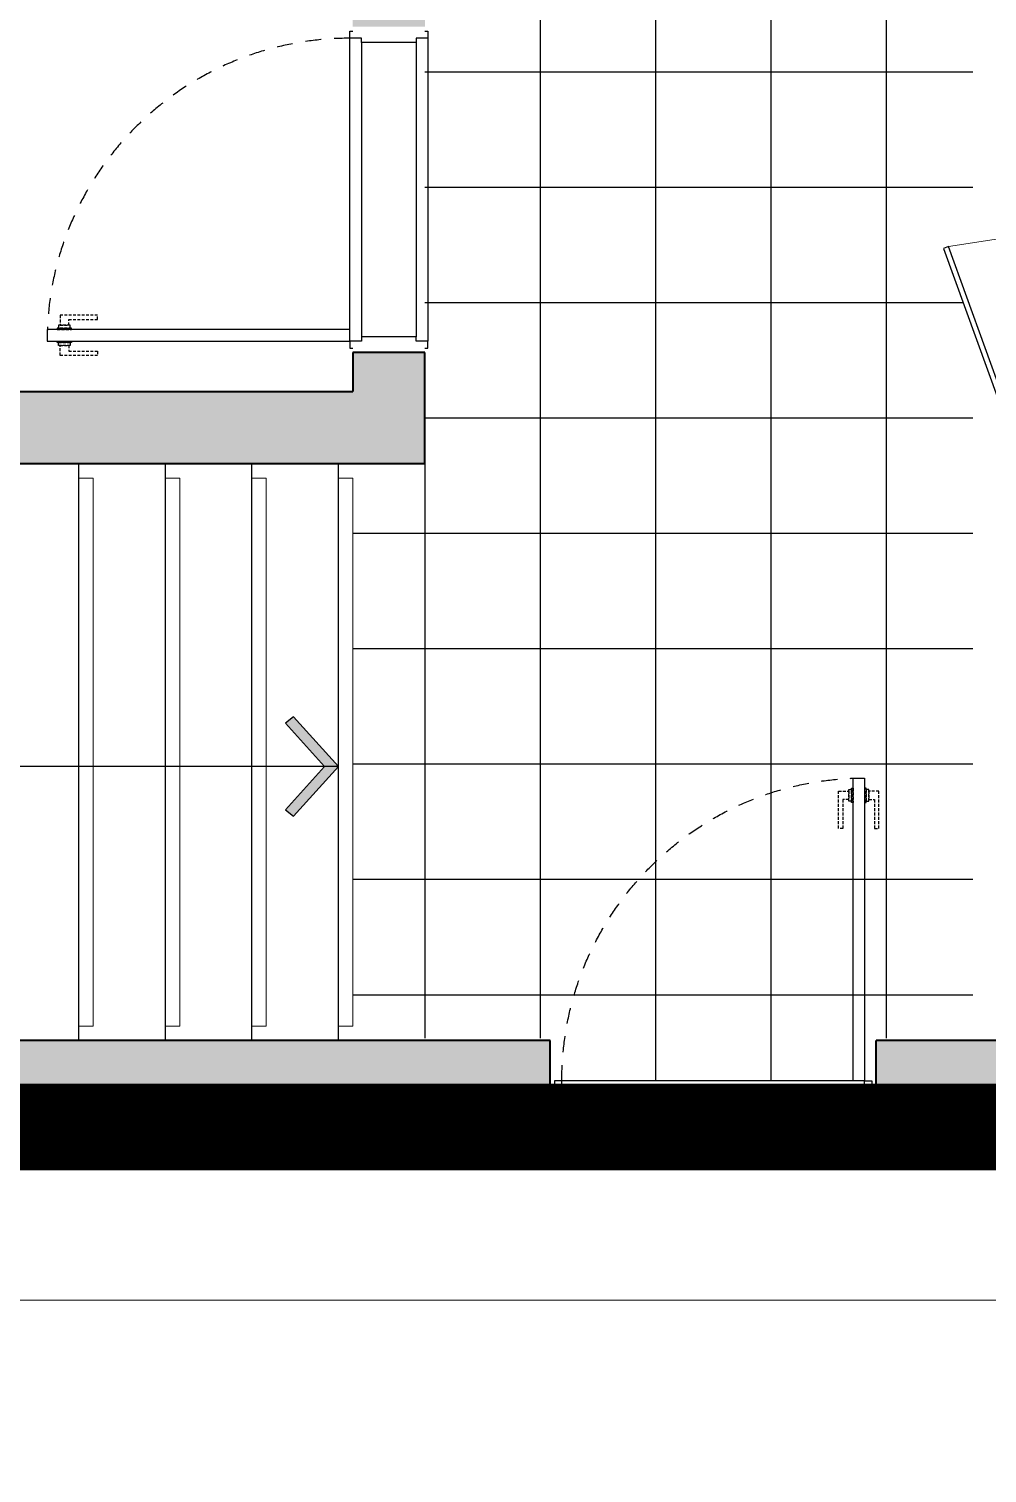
# Model space of a CAD drawing. Header units: millimetres. Extents: x 3546612 to 5615882, y 547008 to 3162891.
# Drawn here: x 5380402 to 5383725, y 2415768 to 2420775 of the extents above; entities that cross this region are included whole.
import ezdxf

# ---------------------------------------------------------------- set-up
doc = ezdxf.new("R2010")
doc.units = ezdxf.units.MM
doc.linetypes.add('XR-평면도$0$DASHEDX2', pattern=[1.5, 1, -0.5])
doc.linetypes.add('XR-평면도$0$HID', pattern=[2, 1.1, -0.9])
for name, color, linetype in [('HEB-Angle joint', 1, 'Continuous'), ('HEB-Area(PC Topping)', 3, 'Continuous'), ('XR-평면도$0$A-CONC-SOLD', 9, 'Continuous'), ('XR-평면도$0$A-ELEV-PATT', 9, 'Continuous')]:
    doc.layers.add(name, color=color, linetype=linetype)
for name, color, linetype, lineweight in [('XR-평면도$0$A-CNTL', 9, 'Continuous', 15), ('XR-평면도$0$A-CONC-LIN1', 9, 'Continuous', 40), ('XR-평면도$0$A-DWXM-DOOR', 9, 'Continuous', 25), ('XR-평면도$0$A-DWXM-ELEV', 9, 'Continuous', 18), ('XR-평면도$0$A-ELEV-LIN3', 9, 'Continuous', 18), ('XR-평면도$0$A-SSXM-STAIR', 9, 'Continuous', 25), ('XR-평면도$0$A-XXXX-HATC', 9, 'Continuous', 18), ('XR-평면도$0$A-XXXX-SYMB', 9, 'Continuous', 25)]:
    doc.layers.add(name, color=color, linetype=linetype, lineweight=lineweight)

# ---------------------------------------------------------------- blocks, each defined once
blk = doc.blocks.new('XR-평면도$0$중심선(210216)')
at = {"layer": 'XR-평면도$0$A-CNTL', "ltscale": 300}
blk.add_lwpolyline([(-10000, 77000), (186000, 77000)], dxfattribs=at)
blk = doc.blocks.new('XR-평면도$0$도어250(1100)')
at = {"layer": 'XR-평면도$0$A-DWXM-DOOR', "color": 9, "linetype": 'XR-평면도$0$DASHEDX2', "ltscale": 10}
for points in [[(-25, 1005), (10, 1005), (10, 975), (-10, 975), (-10, 875), (-25, 875)], [(20, 1010), (20, 970), (10, 970), (10, 1010)], [(20, 965), (20, 1015), (25, 1015), (25, 965)], [(70, 965), (70, 1015), (65, 1015), (65, 965)], [(70, 1010), (70, 970), (80, 970), (80, 1010)], [(115, 1005), (80, 1005), (80, 975), (100, 975), (100, 875), (115, 875)]]:
    blk.add_lwpolyline(points, close=True, dxfattribs=at)
at = {"layer": 'XR-평면도$0$A-DWXM-DOOR'}
blk.add_lwpolyline([(65, 0), (65, 1050), (25, 1050), (25, 0)], close=True, dxfattribs=at)
at = {"layer": 'XR-평면도$0$A-DWXM-DOOR', "color": 0}
for points in [[(0, -260), (0, -270), (25, -270), (25, -230), (40, -230), (40, -40), (25, -40), (25, 0), (0, 0), (0, -10)], [(1100, -260), (1100, -270), (1075, -270), (1075, -230), (1060, -230), (1060, -40), (1075, -40), (1075, 0), (1100, 0), (1100, -10)]]:
    blk.add_lwpolyline(points, dxfattribs=at)
at = {"layer": 'XR-평면도$0$A-DWXM-DOOR', "color": 9}
for points in [[(25, 0), (1075, 0)], [(1060, -40), (40, -40)], [(1060, -230), (40, -230)], [(1075, -270), (25, -270)]]:
    blk.add_lwpolyline(points, dxfattribs=at)
at = {"layer": 'XR-평면도$0$A-DWXM-DOOR', "color": 1, "linetype": 'XR-평면도$0$HID', "ltscale": 50}
blk.add_arc((25, 0), 1050, 0, 90, dxfattribs=at)
blk = doc.blocks.new('XR-평면도$0$ARROW')
blk.add_lwpolyline([(-0.002, 0.87), (0.738, 0), (-0.002, -0.87), (0.15, -1), (1, 0), (0.15, 1)], close=True)
for points in [[(-0.002, 0.87), (0.15, 1), (0.738, 0), (1, 0)], [(0.738, 0), (1, 0), (-0.002, -0.87), (0.15, -1)]]:
    blk.add_solid(points)
blk = doc.blocks.new('XR-평면도$0$점검용도어250(210707)')
at = {"layer": 'XR-평면도$0$A-DWXM-DOOR'}
blk.add_lwpolyline([(-273.7, 252.6), (252.6, 444.1), (246.2, 461.5), (-280, 270)], close=True, dxfattribs=at)
for points in [[(-300, 270), (-280, 270), (-280, 251.5), (-265, 251.5), (-265, 0), (-300, 0), (-300, 270)], [(300, 270), (280, 270), (280, 251.5), (265, 251.5), (265, 0), (300, 0), (300, 270)]]:
    blk.add_lwpolyline(points, dxfattribs=at)
at = {"layer": 'XR-평면도$0$A-DWXM-ELEV'}
for p, q in [((252.6, 444.1), (280, 270)), ((280, 270), (-280, 270)), ((-265, 251.5), (265, 251.5)), ((-265, 0), (265, 0))]:
    blk.add_line(p, q, dxfattribs=at)
blk = doc.blocks.new('XR-평면도$0$CORE_02_05_B2 3F에서8F (230330)')
at = {"layer": 'XR-평면도$0$A-CONC-SOLD'}
h = blk.add_hatch(dxfattribs=at)
h.set_pattern_fill('CONC', color=256, scale=100)
h.set_pattern_definition([(45, (-237243, -745220.6), (-2121.32, 2121.32), []), (45, (-237243, -745145.6), (-2121.32, 2121.32), []), (45, (-237243, -745070.6), (-2121.32, 2121.32), [])])
h.paths.add_polyline_path([(9500, 12000), (9500, 11800), (9900, 11800), (9900, 12400), (5800, 12400), (5800, 12000)], flags=17)
h.paths.add_polyline_path([(2250, 3450), (2250, 6825), (1900, 6825), (1900, 6575), (2000, 6575), (2000, 3450), (400, 3450), (400, 6575), (1285, 6575), (1285, 6825), (400, 6825), (400, 8250), (775, 8250), (775, 8500), (400, 8500), (400, 12000), (1900, 12000), (1900, 8500), (1375, 8500), (1375, 8250), (4250, 8250), (4250, 9200), (4000, 9200), (4000, 8500), (2150, 8500), (2150, 12000), (4000, 12000), (4000, 9800), (4250, 9800), (4250, 12000), (4700, 12000), (4700, 12400), (0, 12400), (0, 0), (9900, 0), (9900, 10685), (9500, 10685), (9500, 10000), (6250, 10000), (6250, 9600), (6500, 9600), (6500, 9750), (9500, 9750), (9500, 7250), (7700, 7250), (7700, 7000), (9500, 7000), (9500, 400), (6500, 400), (6500, 7000), (6600, 7000), (6600, 7250), (6500, 7250), (6500, 8500), (6250, 8500), (6250, 3450), (5800, 3450), (5800, 3200), (6250, 3200), (6250, 400), (3500, 400), (3500, 1400), (3250, 1400), (3250, 400), (400, 400), (400, 3200), (3250, 3200), (3250, 2700), (3500, 2700), (3500, 3200), (4700, 3200), (4700, 3450)])
at = {"layer": 'XR-평면도$0$A-XXXX-HATC'}
h = blk.add_hatch(color=253, dxfattribs=at)
h.dxf.hatch_style = 1
h.paths.add_polyline_path([(0, 12400), (0, 0), (9900, 0), (9900, 10685), (9500, 10685), (9500, 10000), (6250, 10000), (6250, 9615), (6500, 9615), (6500, 9750), (9500, 9750), (9500, 7250), (7715, 7250), (7715, 7000), (9500, 7000), (9500, 400), (6500, 400), (6500, 7000), (6585, 7000), (6585, 7250), (6500, 7250), (6500, 8485), (6250, 8485), (6250, 3450), (5815, 3450), (5815, 3200), (6250, 3200), (6250, 400), (3500, 400), (3500, 1200), (3250, 1200), (3250, 400), (400, 400), (400, 3200), (3250, 3200), (3250, 2500), (3500, 2500), (3500, 3200), (4685, 3200), (4685, 3450), (400, 3450), (400, 6575), (1285, 6575), (1285, 6825), (400, 6825), (400, 8250), (760, 8250), (760, 8500), (400, 8500), (400, 12000), (1900, 12000), (1900, 8500), (1390, 8500), (1390, 8250), (4250, 8250), (4250, 9185), (4000, 9185), (4000, 8500), (2150, 8500), (2150, 12000), (4000, 12000), (4000, 9815), (4250, 9815), (4250, 12000), (4685, 12000), (4685, 12400)])
h.paths.add_polyline_path([(5815, 12400), (5815, 12000), (9500, 12000), (9500, 11815), (9900, 11815), (9900, 12400)])
h.paths.add_polyline_path([(2250, 3450), (2250, 6825), (1915, 6825), (1915, 6575), (2000, 6575), (2000, 3450)])
at = {"layer": 'XR-평면도$0$A-CONC-LIN1'}
for p, q in [((4685, 12400), (4685, 12000)), ((5815, 12400), (5815, 12000)), ((6250, 9615), (6500, 9615))]:
    blk.add_line(p, q, dxfattribs=at)
for points in [[(9900, 10685), (9900, 0), (0, 0), (0, 12400), (4685, 12400)], [(5815, 12400), (9900, 12400), (9900, 11815)], [(4250, 12000), (4685, 12000)], [(5815, 12000), (9500, 12000)], [(9500, 10685), (9500, 10000), (6250, 10000), (6250, 9615)], [(9500, 7250), (9500, 9750), (6500, 9750)], [(6500, 9615), (6500, 9750)]]:
    blk.add_lwpolyline(points, dxfattribs=at)
at = {"layer": 'XR-평면도$0$A-ELEV-LIN3'}
for points in [[(6550, 11950), (6500, 11950), (6500, 10050), (6550, 10050)], [(6850, 11950), (6800, 11950), (6800, 10050), (6850, 10050)], [(7150, 11950), (7100, 11950), (7100, 10050), (7150, 10050)], [(7450, 11950), (7400, 11950), (7400, 10050), (7450, 10050)]]:
    blk.add_lwpolyline(points, dxfattribs=at)
at = {"layer": 'XR-평면도$0$A-SSXM-STAIR'}
for points in [[(6550, 12000), (6550, 10000)], [(6850, 12000), (6850, 10000)], [(7150, 12000), (7150, 10000)], [(7450, 12000), (7450, 10000)]]:
    blk.add_lwpolyline(points, dxfattribs=at)
at = {"layer": 'XR-평면도$0$A-XXXX-SYMB'}
blk.add_lwpolyline([(6550, 11050), (8050, 11050)], dxfattribs=at)
at = {"xscale": -1, "rotation": 180}
blk.add_blockref('XR-평면도$0$도어250(1100)', (4700, 12140), dxfattribs=at)
at = {"rotation": 270}
for name, p in [('XR-평면도$0$점검용도어250(210707)', (3990, 9500)), ('XR-평면도$0$도어250(1100)', (6510, 9600))]:
    blk.add_blockref(name, p, dxfattribs=at)
at = {"layer": 'XR-평면도$0$A-XXXX-SYMB', "xscale": 183.0041772266851, "yscale": 172.3206394866576, "zscale": 183.0041772266851, "rotation": 180}
blk.add_blockref('XR-평면도$0$ARROW', (6733, 11050), dxfattribs=at)

msp = doc.modelspace()

# ---------------------------------------------------------------- linework, layer by layer
at = {"layer": 'HEB-Angle joint', "const_width": 300}
msp.add_lwpolyline([(5360075.1, 2416967.6), (5321925, 2416967.6), (5321975.1, 2397393), (5354577.8, 2397393), (5354577.8, 2380598), (5367617.8, 2380598), (5367617.8, 2397398), (5399575, 2397398), (5399575, 2416967.6), (5362075, 2416967.6), (5362075.1, 2413367.6), (5360075, 2413367.6), (5360075.1, 2416967.6)], dxfattribs=at)
at = {"layer": 'HEB-Area(PC Topping)'}
msp.add_lwpolyline([(5362075.1, 2416367.6), (5378125, 2416367.6), (5378125.1, 2416867.6), (5388025.1, 2416867.6), (5388025.1, 2416367.6), (5415075, 2416367.6), (5415075, 2413367.6), (5417075.1, 2413367.6), (5417075.1, 2416367.6), (5444125, 2416367.6), (5444125, 2416867.6), (5455175.1, 2416867.6), (5455175.1, 2349667.6), (5450175.1, 2349667.6), (5450175.1, 2339367.6), (5450175.1, 2338767.6), (5326975, 2338767.6)], dxfattribs=at)
at = {"layer": 'XR-평면도$0$A-ELEV-PATT'}
for p, q in [((5382575, 2425807.6), (5382575, 2417127.6)), ((5382575, 2425807.6), (5382575, 2417127.6)), ((5382575, 2425807.6), (5382575, 2417127.6)), ((5382975, 2425807.6), (5382975, 2417127.6)), ((5382975, 2425807.6), (5382975, 2417127.6)), ((5382975, 2425807.6), (5382975, 2417127.6)), ((5382175, 2425717.6), (5382175, 2417275.2)), ((5382175, 2425717.6), (5382175, 2417275.2)), ((5382175, 2425717.6), (5382175, 2417275.2)), ((5383375, 2425717.6), (5383375, 2417275.2)), ((5383375, 2425717.6), (5383375, 2417275.2)), ((5383375, 2425717.6), (5383375, 2417275.2)), ((5383675, 2420625.2), (5381775, 2420625.2)), ((5383675, 2420625.2), (5381775, 2420625.2)), ((5383675, 2420625.2), (5381775, 2420625.2)), ((5383675, 2420225.2), (5381775, 2420225.2)), ((5383675, 2420225.2), (5381775, 2420225.2)), ((5383675, 2420225.2), (5381775, 2420225.2)), ((5383642.2, 2419825.2), (5381775, 2419825.2)), ((5383642.2, 2419825.2), (5381775, 2419825.2)), ((5383642.2, 2419825.2), (5381775, 2419825.2)), ((5383675, 2419425.2), (5381775, 2419425.2)), ((5383675, 2419425.2), (5381775, 2419425.2)), ((5383675, 2419425.2), (5381775, 2419425.2)), ((5381775, 2419275.2), (5381775, 2417275.2)), ((5381775, 2419275.2), (5381775, 2417275.2)), ((5381775, 2419275.2), (5381775, 2417275.2)), ((5383675, 2419025.2), (5381525, 2419025.2)), ((5383675, 2419025.2), (5381525, 2419025.2)), ((5383675, 2419025.2), (5381525, 2419025.2)), ((5383675, 2418625.2), (5381525, 2418625.2)), ((5383675, 2418625.2), (5381525, 2418625.2)), ((5383675, 2418625.2), (5381525, 2418625.2)), ((5383675, 2418225.2), (5381525, 2418225.2)), ((5383675, 2418225.2), (5381525, 2418225.2)), ((5383675, 2418225.2), (5381525, 2418225.2)), ((5383675, 2417825.2), (5381525, 2417825.2)), ((5383675, 2417825.2), (5381525, 2417825.2)), ((5383675, 2417825.2), (5381525, 2417825.2)), ((5383675, 2417425.2), (5381525, 2417425.2)), ((5383675, 2417425.2), (5381525, 2417425.2)), ((5383675, 2417425.2), (5381525, 2417425.2))]:
    msp.add_line(p, q, dxfattribs=at)

# ---------------------------------------------------------------- block references
at = {"rotation": 180}
msp.add_blockref('XR-평면도$0$CORE_02_05_B2 3F에서8F (230330)', (5388025, 2429267.6), dxfattribs=at)
msp.add_blockref('XR-평면도$0$CORE_02_05_B2 3F에서8F (230330)', (5388025, 2429267.6), dxfattribs=at)
msp.add_blockref('XR-평면도$0$CORE_02_05_B2 3F에서8F (230330)', (5388025, 2429267.6), dxfattribs=at)
at = {"layer": 'XR-평면도$0$A-CNTL'}
msp.add_blockref('XR-평면도$0$중심선(210216)', (5322575, 2339367.6), dxfattribs=at)

doc.saveas('drawing.dxf')
